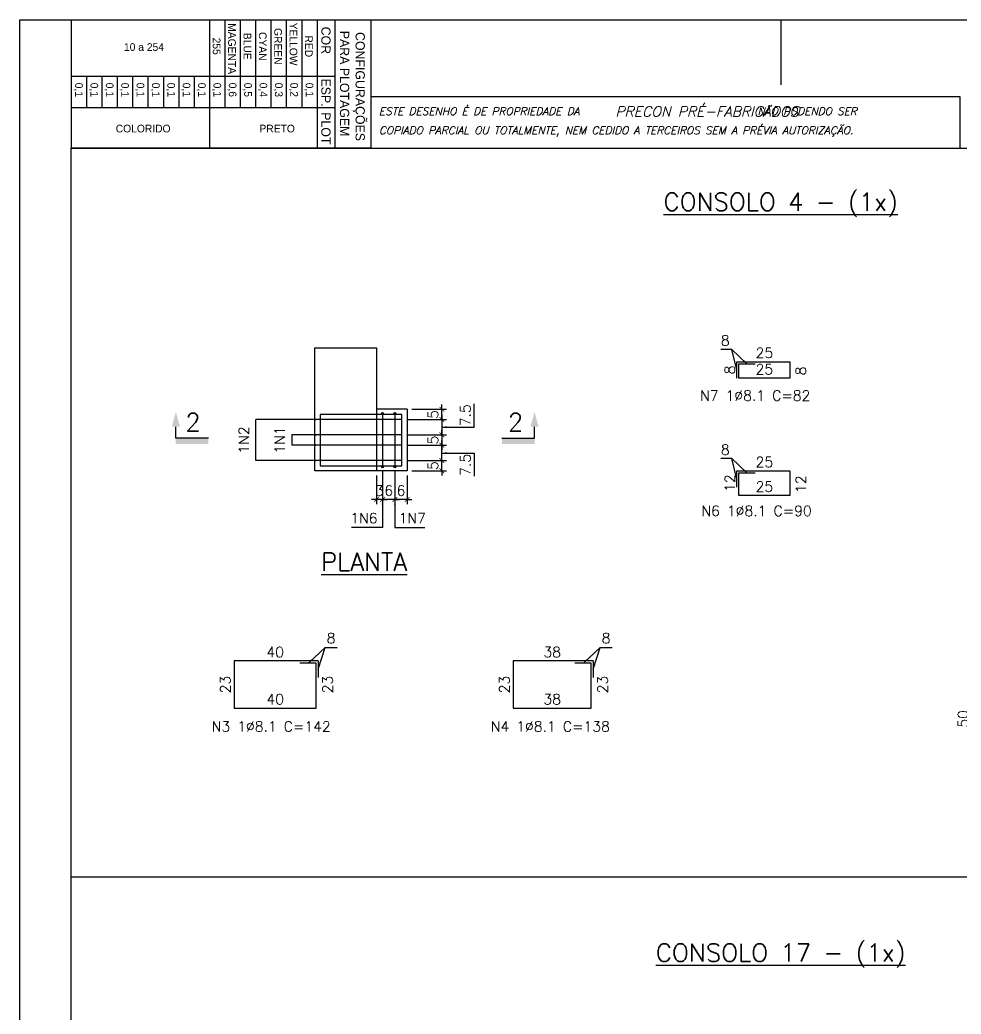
# Model space of a CAD drawing. Header units: centimetres. Extents: x 1658 to 19651, y 8294 to 11444.
# Drawn here: x 9541 to 10919, y 9989 to 11444 of the extents above; entities that cross this region are included whole.
import ezdxf
from ezdxf.enums import TextEntityAlignment as Align

# ---------------------------------------------------------------- set-up
doc = ezdxf.new("R2010")
doc.units = ezdxf.units.CM
doc.header["$LTSCALE"] = 50
doc.header["$MEASUREMENT"] = 0
doc.header["$PDMODE"] = 67
for name, color, linetype in [('FORMATO-PRECON', 2, 'Continuous'), ('HACHURAS-PRECON', 1, 'Continuous'), ('IND- CORTE-PRECON', 4, 'Continuous'), ('LINHA-01-PRECON', 1, 'Continuous'), ('LINHA-02-PRECON', 2, 'Continuous'), ('LINHA-04-PRECON', 4, 'Continuous'), ('TEXTO-35-PRECON', 5, 'Continuous'), ('X1', 2, 'Continuous')]:
    doc.layers.add(name, color=color, linetype=linetype)
doc.styles.add('PRECON-ROMANS', font='romans.shx')
doc.styles.add('R060', font='ACENT.shx', dxfattribs={"height": 75})
doc.styles.add('ROMANS', font='ROMANS.SHX', dxfattribs={"oblique": 15, "height": 3})
doc.styles.get("Standard").update_dxf_attribs({"font": 'romans.shx'})
doc.dimstyles.new('ESC50-50', dxfattribs={"dimscale": 50, "dimtxt": 0.2, "dimasz": 0.15, "dimexe": 0.15, "dimexo": 0.15, "dimgap": 0.08, "dimtad": 1, "dimdec": 1, "dimzin": 12, "dimdsep": 46, "dimtxsty": 'Standard', "dimblk": 'ARCHTICK', "dimcen": 0.09, "dimdle": 0.15, "dimclrd": 256, "dimclre": 256, "dimclrt": 2, "dimazin": 3, "dimtfac": 1, "dimtdec": 1, "dimtmove": 1, "dimatfit": 2, "dimfxl": 0.15, "dimtolj": 1, "dimtzin": 0, "dimarcsym": 0})
doc.dimstyles.new('ESC75-25', dxfattribs={"dimscale": 0, "dimtxt": 15, "dimasz": 7, "dimexe": 7, "dimexo": 7, "dimgap": 5.5, "dimtad": 1, "dimdec": 1, "dimlfac": 0.333333, "dimdsep": 46, "dimtxsty": 'Standard', "dimblk": 'ARCHTICK', "dimcen": 0.1, "dimdle": 7, "dimclrd": 256, "dimclre": 256, "dimclrt": 2, "dimadec": 0, "dimazin": 0, "dimtfac": 1, "dimtdec": 1, "dimtix": 1, "dimtmove": 2, "dimatfit": 3, "dimfxl": 1, "dimarcsym": 0})
doc.dimstyles.new('ESC75-75', dxfattribs={"dimscale": 0, "dimtxt": 15, "dimasz": 7, "dimexe": 7, "dimexo": 7, "dimgap": 5.5, "dimtad": 1, "dimdec": 1, "dimdsep": 46, "dimtxsty": 'Standard', "dimblk": 'ARCHTICK', "dimcen": 0.1, "dimdle": 7, "dimclrd": 256, "dimclre": 256, "dimclrt": 2, "dimadec": 0, "dimazin": 0, "dimtfac": 1, "dimtdec": 1, "dimtix": 1, "dimtmove": 2, "dimatfit": 3, "dimfxl": 1, "dimarcsym": 0})

# ---------------------------------------------------------------- blocks, each defined once
blk = doc.blocks.new('A$C0AF02B9D')
at = {"layer": 'FORMATO-PRECON', "color": 1}
for p, q in [((0, 585), (250, 585)), ((0, 0), (0, 585)), ((250, 585), (250, 0)), ((0, 480), (250, 480)), ((0, 450), (170.7, 450)), ((0, 420), (170.7, 420)), ((0, 390), (170.7, 390)), ((0, 360), (170.7, 360)), ((0, 330), (170.7, 330)), ((0, 300), (170.7, 300)), ((110.1, 240), (170.7, 240)), ((110.1, 210), (170.7, 210)), ((110.1, 180), (170.7, 180)), ((110.1, 150), (170.7, 150)), ((110.1, 150), (170.7, 150)), ((110.1, 120), (170.7, 120)), ((110.1, 120), (170.7, 120)), ((110.1, 90), (170.7, 90)), ((110.1, 90), (170.7, 90)), ((110.1, 60), (170.7, 60)), ((110.1, 60), (170.7, 60)), ((110.1, 30), (170.7, 30)), ((110.1, 30), (170.7, 30)), ((0, 0), (250, 0)), ((110.1, 0), (170.7, 0)), ((110.1, 0), (170.7, 0)), ((110.1, 0), (170.7, 0))]:
    blk.add_line(p, q, dxfattribs=at)
at = {"layer": 'FORMATO-PRECON'}
for p, q in [((0, 515), (250, 515)), ((110.1, 0), (110.1, 515)), ((170.7, 0), (170.7, 515)), ((0, 270), (250, 270))]:
    blk.add_line(p, q, dxfattribs=at)
at = {"layer": 'FORMATO-PRECON', "style": 'R060'}
for s, p in [('CONFIGURAÇÕES ', (133.4, 563.9)), ('PARA PLOTAGEM', (124.3, 533.7)), ('COR', (40, 497.3)), ('ESP.', (141.8, 497.3)), ('PLOT', (211.6, 497.3))]:
    blk.add_text(s, height=18, dxfattribs=at).set_placement(p, align=Align.MIDDLE)
at = {"layer": 'FORMATO-PRECON', "color": 1, "style": 'R060'}
for s, p in [('RED', (51.5, 464)), ('0,1', (136.5, 464)), ('YELLOW', (47.2, 434)), ('0,2', (136.5, 434)), ('GREEN', (51.5, 404)), ('0,3', (136.5, 404)), ('CYAN', (51.5, 374)), ('0,4', (136.5, 374)), ('BLUE', (51.5, 344)), ('0,5', (136.5, 344)), ('MAGENTA', (56.1, 314)), ('0,6', (136.5, 314)), ('255', (51.3, 284)), ('0,1', (136.5, 284)), ('0,1', (136.5, 254)), ('0,1', (136.5, 224)), ('0,1', (136.5, 194)), ('0,1', (136.5, 164)), ('0,1', (136.5, 134)), ('0,1', (136.5, 104)), ('0,1', (136.5, 74)), ('0,1', (136.5, 44)), ('0,1', (136.5, 14))]:
    blk.add_text(s, height=15, dxfattribs=at).set_placement(p, align=Align.MIDDLE)
for s, p in [('PRETO', (212, 402.1)), ('10 a 254', (53, 142.2)), ('COLORIDO', (212, 140.6))]:
    blk.add_text(s, height=15, rotation=90, dxfattribs=at).set_placement(p, align=Align.MIDDLE)
blk = doc.blocks.new('A$C432D58B7')
at = {"layer": 'LINHA-01-PRECON'}
blk.add_blockref('A$C0AF02B9D', (0, 0), dxfattribs=at)
blk = doc.blocks.new('A$C550964AD')
at = {"layer": 'LINHA-01-PRECON'}
blk.add_blockref('A$C432D58B7', (0, 0), dxfattribs=at)
blk = doc.blocks.new('A$C2E607E54')
at = {"layer": 'FORMATO-PRECON', "color": 6}
blk.add_line((1835, 4050), (685, 4050), dxfattribs=at)
at = {"layer": 'FORMATO-PRECON'}
for points in [[(0, 4200), (2970, 4200), (2970, 0), (0, 0)], [(685, 3950), (1835, 3950), (1835, 4050), (685, 4050)]]:
    blk.add_lwpolyline(points, close=True, dxfattribs=at)
blk.add_lwpolyline([(1485, 4200), (1485, 4073.6)], dxfattribs=at)
at = {"layer": 'FORMATO-PRECON', "color": 6}
blk.add_lwpolyline([(100, 3950), (2870, 3950), (2870, 100), (100, 100)], close=True, dxfattribs=at)
at = {"layer": 'TEXTO-35-PRECON', "rotation": 270}
blk.add_blockref('A$C550964AD', (100, 4200), dxfattribs=at)
at = {"layer": 'FORMATO-PRECON', "style": 'ROMANS', "oblique": 15}
for s, p in [('ESTE DESENHO É DE PROPRIEDADE DA                            NÃO PODENDO SER', (700.8, 4014.4)), ('COPIADO PARCIAL OU TOTALMENTE, NEM CEDIDO A TERCEIROS SEM A PRÉVIA AUTORIZAÇÃO.', (700.8, 3977))]:
    blk.add_text(s, height=15, dxfattribs=at).set_placement(p)
at = {"layer": 'FORMATO-PRECON', "color": 3, "style": 'ROMANS', "oblique": 15}
blk.add_text('PRECON PRÉ-FABRICADOS', height=20, dxfattribs=at).set_placement((1162, 4011.3))
blk = doc.blocks.new('_ArchTick')
at = {"color": 0, "linetype": 'ByBlock', "const_width": 0.15}
blk.add_lwpolyline([(-0.5, -0.5), (0.5, 0.5)], dxfattribs=at)
blk = doc.blocks.new('*D314')
at = {"layer": 'Defpoints', "color": 0, "transparency": 16777216}
for p in [(10100.2, 10799.2), (10158.5, 10799.2), (10107.7, 10784.2)]:
    blk.add_point(p, dxfattribs=at)
at = {"layer": 'LINHA-01-PRECON', "lineweight": -2, "transparency": 16777216}
for p, q in [((10107.2, 10799.2), (10165.5, 10799.2)), ((10158.5, 10799.2), (10158.5, 10806.2)), ((10158.5, 10784.2), (10158.5, 10799.2)), ((10114.7, 10784.2), (10165.5, 10784.2)), ((10158.5, 10784.2), (10158.5, 10777.2))]:
    blk.add_line(p, q, dxfattribs=at)
at = {"layer": 'LINHA-01-PRECON', "lineweight": -2, "transparency": 16777216, "xscale": 7, "yscale": 7, "zscale": 7}
for p, rotation in [((10158.5, 10799.2), 270), ((10158.5, 10784.2), 90)]:
    blk.add_blockref('_ArchTick', p, dxfattribs=dict(at, rotation=rotation))
at = {"layer": 'LINHA-01-PRECON', "color": 2, "transparency": 16777216, "insert": (10145.5, 10791.7), "char_height": 15, "attachment_point": 5, "rotation": 90}
blk.add_mtext('5', dxfattribs=at)
blk = doc.blocks.new('*D315')
at = {"layer": 'Defpoints', "color": 0, "transparency": 16777216}
for p in [(10100.2, 10821.7), (10158.5, 10821.7), (10100.2, 10799.2)]:
    blk.add_point(p, dxfattribs=at)
at = {"layer": 'LINHA-01-PRECON', "lineweight": -2, "transparency": 16777216}
for p, q in [((10158.5, 10792.2), (10158.5, 10828.7)), ((10107.2, 10821.7), (10165.5, 10821.7)), ((10107.2, 10799.2), (10165.5, 10799.2))]:
    blk.add_line(p, q, dxfattribs=at)
at = {"layer": 'LINHA-01-PRECON', "lineweight": -2, "transparency": 16777216, "xscale": 7, "yscale": 7, "zscale": 7}
for p, rotation in [((10158.5, 10821.7), 90), ((10158.5, 10799.2), 270)]:
    blk.add_blockref('_ArchTick', p, dxfattribs=dict(at, rotation=rotation))
at = {"layer": 'LINHA-01-PRECON', "color": 2, "transparency": 16777216, "insert": (10193, 10792.9), "char_height": 15, "attachment_point": 5, "rotation": 90}
blk.add_mtext('7.5', dxfattribs=at)
blk = doc.blocks.new('*D316')
at = {"layer": 'Defpoints', "color": 0, "transparency": 16777216}
for p in [(10107.7, 10874.2), (10158.5, 10874.2), (10100.2, 10859.2)]:
    blk.add_point(p, dxfattribs=at)
at = {"layer": 'LINHA-01-PRECON', "lineweight": -2, "transparency": 16777216}
for p, q in [((10158.5, 10874.2), (10158.5, 10881.2)), ((10114.7, 10874.2), (10165.5, 10874.2)), ((10158.5, 10859.2), (10158.5, 10874.2)), ((10107.2, 10859.2), (10165.5, 10859.2)), ((10158.5, 10859.2), (10158.5, 10852.2))]:
    blk.add_line(p, q, dxfattribs=at)
at = {"layer": 'LINHA-01-PRECON', "lineweight": -2, "transparency": 16777216, "xscale": 7, "yscale": 7, "zscale": 7}
for p, rotation in [((10158.5, 10874.2), 270), ((10158.5, 10859.2), 90)]:
    blk.add_blockref('_ArchTick', p, dxfattribs=dict(at, rotation=rotation))
at = {"layer": 'LINHA-01-PRECON', "color": 2, "transparency": 16777216, "insert": (10145.5, 10866.7), "char_height": 15, "attachment_point": 5, "rotation": 90}
blk.add_mtext('5', dxfattribs=at)
blk = doc.blocks.new('IND-CORTE-')
at = {"layer": 'IND- CORTE-PRECON', "color": 1}
for p, q in [((-11.2, 63.5), (-33.6, 63.5)), ((-11.2, 0), (-11.2, 63.5))]:
    blk.add_line(p, q, dxfattribs=at)
for points in [[(-33.6, 71.5), (-62.5, 63.5), (-33.6, 55.4)], [(0, 0), (-11.2, 0), (0, 63.5), (-11.2, 63.5)]]:
    blk.add_solid(points, dxfattribs=at)
at = {"layer": 'IND- CORTE-PRECON', "linetype": 'Continuous', "style": 'ROMANS', "flags": 8}
blk.add_attdef('B', (-57.7, 9.1), '', height=35, dxfattribs=at)
blk = doc.blocks.new('*D324')
at = {"layer": 'Defpoints', "color": 0, "transparency": 16777216}
for p in [(10089.7, 10790.2), (10107.7, 10784.2), (10089.7, 10742.2)]:
    blk.add_point(p, dxfattribs=at)
at = {"layer": 'LINHA-01-PRECON', "lineweight": -2, "transparency": 16777216}
for p, q in [((10089.7, 10783.2), (10089.7, 10735.2)), ((10107.7, 10777.2), (10107.7, 10735.2)), ((10089.7, 10742.2), (10082.7, 10742.2)), ((10107.7, 10742.2), (10089.7, 10742.2)), ((10107.7, 10742.2), (10114.7, 10742.2))]:
    blk.add_line(p, q, dxfattribs=at)
at = {"layer": 'LINHA-01-PRECON', "lineweight": -2, "transparency": 16777216, "xscale": 7, "yscale": 7, "zscale": 7}
blk.add_blockref('_ArchTick', (10089.7, 10742.2), dxfattribs=at)
at = {"layer": 'LINHA-01-PRECON', "lineweight": -2, "transparency": 16777216, "xscale": 7, "yscale": 7, "zscale": 7, "rotation": 180}
blk.add_blockref('_ArchTick', (10107.7, 10742.2), dxfattribs=at)
at = {"layer": 'LINHA-01-PRECON', "color": 2, "transparency": 16777216, "insert": (10098.7, 10755.2), "char_height": 15, "attachment_point": 5}
blk.add_mtext('6', dxfattribs=at)
blk = doc.blocks.new('*D325')
at = {"layer": 'Defpoints', "color": 0, "transparency": 16777216}
for p in [(10071.7, 10790.2), (10089.7, 10790.2), (10071.7, 10742.2)]:
    blk.add_point(p, dxfattribs=at)
at = {"layer": 'LINHA-01-PRECON', "lineweight": -2, "transparency": 16777216}
for p, q in [((10071.7, 10783.2), (10071.7, 10735.2)), ((10089.7, 10783.2), (10089.7, 10735.2)), ((10071.7, 10742.2), (10064.7, 10742.2)), ((10089.7, 10742.2), (10071.7, 10742.2)), ((10089.7, 10742.2), (10096.7, 10742.2))]:
    blk.add_line(p, q, dxfattribs=at)
at = {"layer": 'LINHA-01-PRECON', "lineweight": -2, "transparency": 16777216, "xscale": 7, "yscale": 7, "zscale": 7}
blk.add_blockref('_ArchTick', (10071.7, 10742.2), dxfattribs=at)
at = {"layer": 'LINHA-01-PRECON', "lineweight": -2, "transparency": 16777216, "xscale": 7, "yscale": 7, "zscale": 7, "rotation": 180}
blk.add_blockref('_ArchTick', (10089.7, 10742.2), dxfattribs=at)
at = {"layer": 'LINHA-01-PRECON', "color": 2, "transparency": 16777216, "insert": (10080.7, 10755.2), "char_height": 15, "attachment_point": 5}
blk.add_mtext('6', dxfattribs=at)
blk = doc.blocks.new('*D326')
at = {"layer": 'Defpoints', "color": 0, "transparency": 16777216}
for p in [(10062.7, 10784.2), (10071.7, 10790.2), (10062.7, 10742.2)]:
    blk.add_point(p, dxfattribs=at)
at = {"layer": 'LINHA-01-PRECON', "lineweight": -2, "transparency": 16777216}
for p, q in [((10071.7, 10783.2), (10071.7, 10735.2)), ((10062.7, 10777.2), (10062.7, 10735.2)), ((10062.7, 10742.2), (10055.7, 10742.2)), ((10071.7, 10742.2), (10062.7, 10742.2)), ((10071.7, 10742.2), (10078.7, 10742.2))]:
    blk.add_line(p, q, dxfattribs=at)
at = {"layer": 'LINHA-01-PRECON', "lineweight": -2, "transparency": 16777216, "xscale": 7, "yscale": 7, "zscale": 7}
blk.add_blockref('_ArchTick', (10062.7, 10742.2), dxfattribs=at)
at = {"layer": 'LINHA-01-PRECON', "lineweight": -2, "transparency": 16777216, "xscale": 7, "yscale": 7, "zscale": 7, "rotation": 180}
blk.add_blockref('_ArchTick', (10071.7, 10742.2), dxfattribs=at)
at = {"layer": 'LINHA-01-PRECON', "color": 2, "transparency": 16777216, "insert": (10067.2, 10755.2), "char_height": 15, "attachment_point": 5}
blk.add_mtext('3', dxfattribs=at)
blk = doc.blocks.new('*D327')
at = {"layer": 'Defpoints', "color": 0, "linetype": 'Continuous', "transparency": 16777216}
for p in [(10593.1, 10919.8), (10668.1, 10919.8), (10668.1, 10919.8)]:
    blk.add_point(p, dxfattribs=at)
at = {"layer": 'LINHA-01-PRECON', "color": 2, "linetype": 'Continuous', "transparency": 16777216, "insert": (10630.6, 10932.8), "char_height": 15, "attachment_point": 5}
blk.add_mtext('25', dxfattribs=at)
blk = doc.blocks.new('*D328')
at = {"layer": 'Defpoints', "color": 0, "linetype": 'Continuous', "transparency": 16777216}
for p in [(10668.1, 10943.8), (10668.1, 10943.8), (10668.1, 10919.8)]:
    blk.add_point(p, dxfattribs=at)
at = {"layer": 'LINHA-01-PRECON', "color": 2, "linetype": 'Continuous', "transparency": 16777216, "insert": (10684, 10930.3), "char_height": 15, "attachment_point": 5, "rotation": 90}
blk.add_mtext('8', dxfattribs=at)
blk = doc.blocks.new('*D329')
at = {"layer": 'Defpoints', "color": 0, "linetype": 'Continuous', "transparency": 16777216}
for p in [(10593.1, 10943.8), (10593.1, 10943.8), (10668.1, 10943.8)]:
    blk.add_point(p, dxfattribs=at)
at = {"layer": 'LINHA-01-PRECON', "color": 2, "linetype": 'Continuous', "transparency": 16777216, "insert": (10630.6, 10956.8), "char_height": 15, "attachment_point": 5}
blk.add_mtext('25', dxfattribs=at)
blk = doc.blocks.new('*D330')
at = {"layer": 'Defpoints', "color": 0, "linetype": 'Continuous', "transparency": 16777216}
for p in [(10593.1, 10943.8), (10593.1, 10943.8), (10593.1, 10919.8)]:
    blk.add_point(p, dxfattribs=at)
at = {"layer": 'LINHA-01-PRECON', "color": 2, "linetype": 'Continuous', "transparency": 16777216, "insert": (10580.1, 10931.8), "char_height": 15, "attachment_point": 5, "rotation": 90}
blk.add_mtext('8', dxfattribs=at)
blk = doc.blocks.new('*D331')
at = {"layer": 'Defpoints', "color": 0, "linetype": 'Continuous', "transparency": 16777216}
for p in [(10593.1, 10748.1), (10668.1, 10748.1), (10668.1, 10748.1)]:
    blk.add_point(p, dxfattribs=at)
at = {"layer": 'LINHA-01-PRECON', "color": 2, "linetype": 'Continuous', "transparency": 16777216, "insert": (10630.6, 10761.1), "char_height": 15, "attachment_point": 5}
blk.add_mtext('25', dxfattribs=at)
blk = doc.blocks.new('*D332')
at = {"layer": 'Defpoints', "color": 0, "linetype": 'Continuous', "transparency": 16777216}
for p in [(10668.1, 10784), (10668.1, 10784), (10668.1, 10748.1)]:
    blk.add_point(p, dxfattribs=at)
at = {"layer": 'LINHA-01-PRECON', "color": 2, "linetype": 'Continuous', "transparency": 16777216, "insert": (10684, 10764.6), "char_height": 15, "attachment_point": 5, "rotation": 90}
blk.add_mtext('12', dxfattribs=at)
blk = doc.blocks.new('*D333')
at = {"layer": 'Defpoints', "color": 0, "linetype": 'Continuous', "transparency": 16777216}
for p in [(10593.1, 10784), (10593.1, 10784), (10668.1, 10784)]:
    blk.add_point(p, dxfattribs=at)
at = {"layer": 'LINHA-01-PRECON', "color": 2, "linetype": 'Continuous', "transparency": 16777216, "insert": (10630.6, 10797), "char_height": 15, "attachment_point": 5}
blk.add_mtext('25', dxfattribs=at)
blk = doc.blocks.new('*D334')
at = {"layer": 'Defpoints', "color": 0, "linetype": 'Continuous', "transparency": 16777216}
for p in [(10593.1, 10784), (10593.1, 10784), (10593.1, 10748.1)]:
    blk.add_point(p, dxfattribs=at)
at = {"layer": 'LINHA-01-PRECON', "color": 2, "linetype": 'Continuous', "transparency": 16777216, "insert": (10580.1, 10766.1), "char_height": 15, "attachment_point": 5, "rotation": 90}
blk.add_mtext('12', dxfattribs=at)
blk = doc.blocks.new('*D335')
at = {"layer": 'Defpoints', "color": 0, "transparency": 16777216}
for p in [(10100.2, 10836.7), (10100.2, 10821.7), (10158.5, 10821.7)]:
    blk.add_point(p, dxfattribs=at)
at = {"layer": 'LINHA-01-PRECON', "lineweight": -2, "transparency": 16777216}
for p, q in [((10158.5, 10836.7), (10158.5, 10843.7)), ((10107.2, 10836.7), (10165.5, 10836.7)), ((10158.5, 10836.7), (10158.5, 10821.7)), ((10107.2, 10821.7), (10165.5, 10821.7)), ((10158.5, 10821.7), (10158.5, 10814.7))]:
    blk.add_line(p, q, dxfattribs=at)
at = {"layer": 'LINHA-01-PRECON', "lineweight": -2, "transparency": 16777216, "xscale": 7, "yscale": 7, "zscale": 7}
for p, rotation in [((10158.5, 10836.7), 270), ((10158.5, 10821.7), 90)]:
    blk.add_blockref('_ArchTick', p, dxfattribs=dict(at, rotation=rotation))
at = {"layer": 'LINHA-01-PRECON', "color": 2, "transparency": 16777216, "insert": (10145.5, 10829.2), "char_height": 15, "attachment_point": 5, "rotation": 90}
blk.add_mtext('5', dxfattribs=at)
blk = doc.blocks.new('*D338')
at = {"layer": 'Defpoints', "color": 0, "transparency": 16777216}
for p in [(10100.2, 10859.2), (10100.2, 10836.7), (10158.5, 10836.7)]:
    blk.add_point(p, dxfattribs=at)
at = {"layer": 'LINHA-01-PRECON', "lineweight": -2, "transparency": 16777216}
for p, q in [((10107.2, 10859.2), (10165.5, 10859.2)), ((10158.5, 10866.2), (10158.5, 10829.7)), ((10107.2, 10836.7), (10165.5, 10836.7))]:
    blk.add_line(p, q, dxfattribs=at)
at = {"layer": 'LINHA-01-PRECON', "lineweight": -2, "transparency": 16777216, "xscale": 7, "yscale": 7, "zscale": 7}
for p, rotation in [((10158.5, 10859.2), 90), ((10158.5, 10836.7), 270)]:
    blk.add_blockref('_ArchTick', p, dxfattribs=dict(at, rotation=rotation))
at = {"layer": 'LINHA-01-PRECON', "color": 2, "transparency": 16777216, "insert": (10193, 10865.4), "char_height": 15, "attachment_point": 5, "rotation": 90}
blk.add_mtext('7.5', dxfattribs=at)
blk = doc.blocks.new('*D344')
at = {"layer": 'Defpoints', "color": 0, "linetype": 'Continuous', "transparency": 16777216}
for p in [(10934.4, 10497.5), (10934.4, 10347.5), (10934.4, 10347.5)]:
    blk.add_point(p, dxfattribs=at)
at = {"layer": 'LINHA-01-PRECON', "color": 2, "linetype": 'Continuous', "transparency": 16777216, "insert": (10921.4, 10421.3), "char_height": 15, "attachment_point": 5, "rotation": 90}
blk.add_mtext('50', dxfattribs=at)
blk = doc.blocks.new('*D347')
at = {"layer": 'Defpoints', "color": 0, "linetype": 'Continuous', "transparency": 16777216}
for p in [(9854.6, 10437), (9974.6, 10437), (9974.6, 10437)]:
    blk.add_point(p, dxfattribs=at)
at = {"layer": 'LINHA-01-PRECON', "color": 2, "linetype": 'Continuous', "transparency": 16777216, "insert": (9914.6, 10450), "char_height": 15, "attachment_point": 5}
blk.add_mtext('40', dxfattribs=at)
blk = doc.blocks.new('*D348')
at = {"layer": 'Defpoints', "color": 0, "linetype": 'Continuous', "transparency": 16777216}
for p in [(9854.6, 10506), (9854.6, 10506), (9854.6, 10437)]:
    blk.add_point(p, dxfattribs=at)
at = {"layer": 'LINHA-01-PRECON', "color": 2, "linetype": 'Continuous', "transparency": 16777216, "insert": (9841.6, 10471.5), "char_height": 15, "attachment_point": 5, "rotation": 90}
blk.add_mtext('23', dxfattribs=at)
blk = doc.blocks.new('*D349')
at = {"layer": 'Defpoints', "color": 0, "linetype": 'Continuous', "transparency": 16777216}
for p in [(9854.6, 10506), (9974.6, 10506), (9974.6, 10506)]:
    blk.add_point(p, dxfattribs=at)
at = {"layer": 'LINHA-01-PRECON', "color": 2, "linetype": 'Continuous', "transparency": 16777216, "insert": (9914.6, 10519), "char_height": 15, "attachment_point": 5}
blk.add_mtext('40', dxfattribs=at)
blk = doc.blocks.new('*D350')
at = {"layer": 'Defpoints', "color": 0, "linetype": 'Continuous', "transparency": 16777216}
for p in [(9974.6, 10506), (9974.6, 10506), (9974.6, 10437)]:
    blk.add_point(p, dxfattribs=at)
at = {"layer": 'LINHA-01-PRECON', "color": 2, "linetype": 'Continuous', "transparency": 16777216, "insert": (9991.3, 10471.5), "char_height": 15, "attachment_point": 5, "rotation": 90}
blk.add_mtext('23', dxfattribs=at)
blk = doc.blocks.new('*D351')
at = {"layer": 'Defpoints', "color": 0, "linetype": 'Continuous', "transparency": 16777216}
for p in [(10263.1, 10437), (10377.1, 10437), (10377.1, 10437)]:
    blk.add_point(p, dxfattribs=at)
at = {"layer": 'LINHA-01-PRECON', "color": 2, "linetype": 'Continuous', "transparency": 16777216, "insert": (10320.1, 10450), "char_height": 15, "attachment_point": 5}
blk.add_mtext('38', dxfattribs=at)
blk = doc.blocks.new('*D352')
at = {"layer": 'Defpoints', "color": 0, "linetype": 'Continuous', "transparency": 16777216}
for p in [(10263.1, 10506), (10263.1, 10506), (10263.1, 10437)]:
    blk.add_point(p, dxfattribs=at)
at = {"layer": 'LINHA-01-PRECON', "color": 2, "linetype": 'Continuous', "transparency": 16777216, "insert": (10250.1, 10471.5), "char_height": 15, "attachment_point": 5, "rotation": 90}
blk.add_mtext('23', dxfattribs=at)
blk = doc.blocks.new('*D353')
at = {"layer": 'Defpoints', "color": 0, "linetype": 'Continuous', "transparency": 16777216}
for p in [(10263.1, 10506), (10377.1, 10506), (10377.1, 10506)]:
    blk.add_point(p, dxfattribs=at)
at = {"layer": 'LINHA-01-PRECON', "color": 2, "linetype": 'Continuous', "transparency": 16777216, "insert": (10320.1, 10519), "char_height": 15, "attachment_point": 5}
blk.add_mtext('38', dxfattribs=at)
blk = doc.blocks.new('*D354')
at = {"layer": 'Defpoints', "color": 0, "linetype": 'Continuous', "transparency": 16777216}
for p in [(10377.1, 10506), (10377.1, 10506), (10377.1, 10437)]:
    blk.add_point(p, dxfattribs=at)
at = {"layer": 'LINHA-01-PRECON', "color": 2, "linetype": 'Continuous', "transparency": 16777216, "insert": (10393.8, 10471.5), "char_height": 15, "attachment_point": 5, "rotation": 90}
blk.add_mtext('23', dxfattribs=at)

msp = doc.modelspace()

# ---------------------------------------------------------------- hatches: boundary and pattern name
at = {"layer": 'LINHA-01-PRECON', "linetype": 'Continuous'}
h = msp.add_hatch(color=256, dxfattribs=at)
h.dxf.hatch_style = 1
edge = h.paths.add_edge_path()
edge.add_arc((10071.69, 10868.2), 1.5, 0, 360)
h = msp.add_hatch(color=256, dxfattribs=at)
h.dxf.hatch_style = 1
edge = h.paths.add_edge_path()
edge.add_arc((10089.69, 10868.2), 1.5, 0, 360)
h = msp.add_hatch(color=256, dxfattribs=at)
h.dxf.hatch_style = 1
edge = h.paths.add_edge_path()
edge.add_arc((10071.69, 10790.19), 1.5, 0, 360)
h = msp.add_hatch(color=256, dxfattribs=at)
h.dxf.hatch_style = 1
edge = h.paths.add_edge_path()
edge.add_arc((10089.69, 10790.19), 1.5, 0, 360)

# ---------------------------------------------------------------- linework, layer by layer
at = {"layer": 'LINHA-01-PRECON'}
msp.add_line((11693.36, 10189.44), (9615.86, 10189.44), dxfattribs=at)
at = {"layer": 'LINHA-01-PRECON', "linetype": 'Continuous'}
for centre in [(10071.69, 10868.2), (10089.69, 10868.2), (10071.69, 10790.19), (10089.69, 10790.19)]:
    msp.add_circle(centre, 1.5, dxfattribs=at)
at = {"layer": 'LINHA-02-PRECON'}
for p, q in [((9972.69, 10784.19), (9972.69, 10964.19)), ((9972.69, 10964.19), (10062.69, 10964.19)), ((10062.69, 10964.19), (10062.69, 10784.19)), ((10107.69, 10874.2), (10062.69, 10874.2)), ((10107.69, 10874.2), (10107.69, 10784.2)), ((10062.69, 10784.19), (9972.69, 10784.19)), ((10107.69, 10784.2), (10062.69, 10784.2))]:
    msp.add_line(p, q, dxfattribs=at)
at = {"layer": 'LINHA-04-PRECON'}
for p, q in [((10071.69, 10866.7), (10071.69, 10791.69)), ((10089.69, 10866.7), (10089.69, 10791.69)), ((10100.19, 10859.2), (9980.19, 10859.2)), ((10100.19, 10836.7), (9980.19, 10836.7)), ((10100.19, 10821.69), (9980.19, 10821.69)), ((10100.19, 10799.19), (9980.19, 10799.19)), ((9977.57, 10505.98), (9854.57, 10505.98)), ((9854.57, 10505.98), (9854.57, 10436.98)), ((9974.57, 10502.98), (9950.57, 10502.98)), ((9974.57, 10436.98), (9974.57, 10502.98)), ((9977.57, 10505.98), (9977.57, 10481.98)), ((10380.07, 10505.98), (10263.07, 10505.98)), ((10263.07, 10505.98), (10263.07, 10436.98)), ((10377.07, 10502.98), (10353.07, 10502.98)), ((10377.07, 10436.98), (10377.07, 10502.98)), ((10380.07, 10505.98), (10380.07, 10481.98)), ((9854.57, 10436.98), (9974.57, 10436.98)), ((10263.07, 10436.98), (10377.07, 10436.98))]:
    msp.add_line(p, q, dxfattribs=at)
for points in [[(10590.07, 10919.77), (10590.07, 10943.77), (10668.07, 10943.77), (10668.07, 10919.83), (10593.07, 10919.83), (10593.07, 10940.77), (10617.07, 10940.77)], [(10590.07, 10760.05), (10590.07, 10784.05), (10668.07, 10784.05), (10668.07, 10748.11), (10593.07, 10748.11), (10593.07, 10781.05), (10617.07, 10781.05)]]:
    msp.add_lwpolyline(points, dxfattribs=at)
msp.add_lwpolyline([(9980.19, 10791.69), (10100.19, 10791.69), (10100.19, 10866.7), (9980.19, 10866.7)], close=True, dxfattribs=at)

# ---------------------------------------------------------------- block references
at = {"layer": 'HACHURAS-PRECON', "xscale": 0.7499999999999996, "yscale": 0.7499999999999996, "zscale": 0.7499999999999996}
msp.add_blockref('A$C2E607E54', (9540.86, 8293.94), dxfattribs=at)
at = {"layer": 'TEXTO-35-PRECON', "linetype": 'ByBlock'}
ref = msp.add_blockref('IND-CORTE-', (9816.75, 10823.36), dxfattribs=dict(at, xscale=-0.75, yscale=0.75, zscale=0.75, rotation=90))
ref.add_attrib('B', '2', (9783.08, 10842.28), dxfattribs={"layer": 'IND- CORTE-PRECON', "color": 5, "linetype": 'Continuous', "height": 26.25, "style": 'ROMANS', "flags": 8})
ref = msp.add_blockref('IND-CORTE-', (10246.54, 10823.36), dxfattribs=dict(at, xscale=0.75, yscale=0.75, zscale=0.75, rotation=270))
ref.add_attrib('B', '2', (10255.21, 10842.28), dxfattribs={"layer": 'IND- CORTE-PRECON', "color": 5, "linetype": 'Continuous', "height": 26.25, "style": 'ROMANS', "flags": 8})

# ---------------------------------------------------------------- texts
at = {"layer": 'LINHA-01-PRECON', "color": 4, "char_height": 26.25, "attachment_point": 5}
for s, insert in [('{\\LCONSOLO 4 - (1x)}', (10654.61, 11173.32)), ('{\\LPLANTA}', (10044.72, 10651.02, -0.02)), ('{\\LCONSOLO 17 - (1x)}', (10654.61, 10074.85))]:
    msp.add_mtext(s, dxfattribs=dict(at, insert=insert))
at = {"layer": 'LINHA-01-PRECON', "color": 2, "linetype": 'Continuous', "char_height": 15, "attachment_point": 5}
for s, insert in [('8', (10573.41, 10974.86)), ('8', (10573.41, 10815.13)), ('1N6', (10044.48, 10714.93)), ('1N7', (10115.19, 10714.93)), ('8', (9996.35, 10539.37)), ('8', (10398.85, 10539.37))]:
    msp.add_mtext(s, dxfattribs=dict(at, insert=insert))
at = {"layer": 'LINHA-01-PRECON', "color": 2, "linetype": 'Continuous', "char_height": 15, "attachment_point": 5, "rotation": 90}
for s, insert in [('1N2', (9868.72, 10829.19)), ('1N1', (9921.3, 10829.19))]:
    msp.add_mtext(s, dxfattribs=dict(at, insert=insert))
at = {"layer": 'X1', "style": 'PRECON-ROMANS'}
for s, p in [('N7 1%%C8.1 C=82', (10536.57, 10886.76)), ('N6 1%%C8.1 C=90', (10538.54, 10718.04)), ('N3 1%%C8.1 C=142', (9821.66, 10402.61)), ('N4 1%%C8.1 C=138', (10230.16, 10402.61))]:
    msp.add_text(s, height=15, dxfattribs=at).set_placement(p)

# ---------------------------------------------------------------- dimensions: what is measured, and where the dimension line sits
at = {"layer": 'LINHA-01-PRECON', "linetype": 'Continuous'}
for base, p1, p2, picture, middle in [((10593.07, 10943.77), (10668.07, 10943.77), (10593.07, 10943.77), '*D329', (10630.57, 10956.77)), ((10668.07, 10919.83), (10593.07, 10919.83), (10668.07, 10919.83), '*D327', (10630.57, 10932.83)), ((10593.07, 10784.05), (10668.07, 10784.05), (10593.07, 10784.05), '*D333', (10630.57, 10797.05)), ((10668.07, 10748.11), (10593.07, 10748.11), (10668.07, 10748.11), '*D331', (10630.57, 10761.11)), ((9974.57, 10505.98), (9854.57, 10505.98), (9974.57, 10505.98), '*D349', (9914.57, 10518.98)), ((10377.07, 10505.98), (10263.07, 10505.98), (10377.07, 10505.98), '*D353', (10320.07, 10518.98)), ((9974.57, 10436.98), (9854.57, 10436.98), (9974.57, 10436.98), '*D347', (9914.57, 10449.98)), ((10377.07, 10436.98), (10263.07, 10436.98), (10377.07, 10436.98), '*D351', (10320.07, 10449.98))]:
    dim = msp.add_linear_dim(base=base, p1=p1, p2=p2, dimstyle='ESC75-25', override={"dimscale": 1, "dimse1": 1, "dimse2": 1, "dimsd1": 1, "dimsd2": 1}, dxfattribs=at)
    dim.commit()
    dim.dimension.update_dxf_attribs({"geometry": picture, "text_midpoint": middle})
for base, p1, p2, picture, middle in [((10593.07, 10943.77), (10593.07, 10919.83), (10593.07, 10943.77), '*D330', (10580.07, 10931.8)), ((10593.07, 10784.05), (10593.07, 10748.11), (10593.07, 10784.05), '*D334', (10580.07, 10766.08)), ((9854.57, 10505.98), (9854.57, 10436.98), (9854.57, 10505.98), '*D348', (9841.57, 10471.48)), ((10263.07, 10505.98), (10263.07, 10436.98), (10263.07, 10505.98), '*D352', (10250.07, 10471.48))]:
    dim = msp.add_linear_dim(base=base, p1=p1, p2=p2, angle=90, dimstyle='ESC75-25', override={"dimscale": 1, "dimse1": 1, "dimse2": 1, "dimsd1": 1, "dimsd2": 1}, dxfattribs=at)
    dim.commit()
    dim.dimension.update_dxf_attribs({"geometry": picture, "text_midpoint": middle})
for base, p1, p2, angle, picture, middle, dimtype in [((10668.07, 10943.77), (10668.07, 10919.83), (10668.07, 10943.77), 90, '*D328', (10684.03, 10930.3), 160), ((10668.07, 10784.05), (10668.07, 10748.11), (10668.07, 10784.05), 90, '*D332', (10684.03, 10764.58), 160), ((9974.57, 10505.98), (9974.57, 10436.98), (9974.57, 10505.98), 90, '*D350', (9991.35, 10471.48), 160), ((10377.07, 10505.98), (10377.07, 10436.98), (10377.07, 10505.98), 90, '*D354', (10393.85, 10471.48), 160), ((10934.42, 10347.5), (10934.42, 10497.5), (10934.42, 10347.5), 270, '*D344', (10921.42, 10421.34), 161)]:
    dim = msp.add_linear_dim(base=base, p1=p1, p2=p2, angle=angle, dimstyle='ESC75-25', override={"dimscale": 1, "dimse1": 1, "dimse2": 1, "dimsd1": 1, "dimsd2": 1}, dxfattribs=at)
    dim.commit()
    dim.dimension.update_dxf_attribs({"geometry": picture, "text_midpoint": middle, "dimtype": dimtype})
at = {"layer": 'LINHA-01-PRECON'}
for base, p1, p2, angle, picture, middle in [((10158.47, 10874.2), (10100.19, 10859.2), (10107.69, 10874.2), 270, '*D316', (10145.47, 10866.7)), ((10158.47, 10821.69), (10100.19, 10836.7), (10100.19, 10821.69), 90, '*D335', (10145.47, 10829.19)), ((10158.47, 10799.19), (10107.69, 10784.2), (10100.19, 10799.19), 270, '*D314', (10145.47, 10791.69))]:
    dim = msp.add_linear_dim(base=base, p1=p1, p2=p2, angle=angle, dimstyle='ESC75-25', override={"dimscale": 1}, dxfattribs=at)
    dim.commit()
    dim.dimension.update_dxf_attribs({"geometry": picture, "text_midpoint": middle})
for base, p1, p2, angle, picture, middle in [((10158.47, 10836.7), (10100.19, 10859.2), (10100.19, 10836.7), 90, '*D338', (10193, 10865.44)), ((10158.47, 10821.69), (10100.19, 10799.19), (10100.19, 10821.69), 270, '*D315', (10193, 10792.95))]:
    dim = msp.add_linear_dim(base=base, p1=p1, p2=p2, angle=angle, dimstyle='ESC75-25', override={"dimscale": 1}, dxfattribs=at)
    dim.commit()
    dim.dimension.update_dxf_attribs({"geometry": picture, "text_midpoint": middle, "dimtype": 160})
for base, p1, p2, picture, middle in [((10062.69, 10742.17), (10071.69, 10790.19), (10062.69, 10784.2), '*D326', (10067.19, 10755.17)), ((10071.69, 10742.17), (10089.69, 10790.19), (10071.69, 10790.19), '*D325', (10080.69, 10755.17)), ((10089.69, 10742.17), (10107.69, 10784.2), (10089.69, 10790.19), '*D324', (10098.69, 10755.17))]:
    dim = msp.add_linear_dim(base=base, p1=p1, p2=p2, dimstyle='ESC75-25', override={"dimscale": 1}, dxfattribs=at)
    dim.commit()
    dim.dimension.update_dxf_attribs({"geometry": picture, "text_midpoint": middle})

# ---------------------------------------------------------------- leaders
at = {"layer": 'LINHA-01-PRECON', "linetype": 'Continuous'}
for points in [[(10590.07, 10931.77), (10583.02, 10961.78), (10566.93, 10961.78)], [(10605.07, 10940.77), (10583.02, 10961.78)], [(10590.07, 10772.05), (10583.02, 10802.05), (10566.93, 10802.05)], [(10605.07, 10781.05), (10583.02, 10802.05)]]:
    msp.add_leader(points, dimstyle='ESC75-75', override={"dimscale": 1, "dimtad": 0}, dxfattribs=at)
at = {"layer": 'LINHA-01-PRECON'}
for points in [[(10158.47, 10848.2), (10205.79, 10848.2), (10205.79, 10882.04)], [(9980.19, 10859.2), (9886.27, 10859.2)], [(9980.19, 10799.19), (9886.27, 10799.19), (9886.27, 10859.2)], [(9980.19, 10836.7), (9938.85, 10836.7), (9938.85, 10821.69)], [(9980.19, 10821.69), (9938.85, 10821.69)], [(10158.47, 10810.19), (10205.79, 10810.19), (10205.79, 10776.35)], [(10071.69, 10742.17), (10071.69, 10701.2), (10026.2, 10701.2)], [(10089.69, 10742.17), (10089.69, 10701.2), (10133.47, 10701.2)], [(9963.57, 10502.98), (9987.68, 10525.78)], [(9977.57, 10493.98), (9987.68, 10525.78), (10005.37, 10525.78)], [(10366.07, 10502.98), (10390.18, 10525.78)], [(10380.07, 10493.98), (10390.18, 10525.78), (10407.87, 10525.78)]]:
    msp.add_leader(points, dimstyle='ESC50-50', override={"dimgap": 0.08, "dimtad": 1}, dxfattribs=at)

doc.saveas('drawing.dxf')
